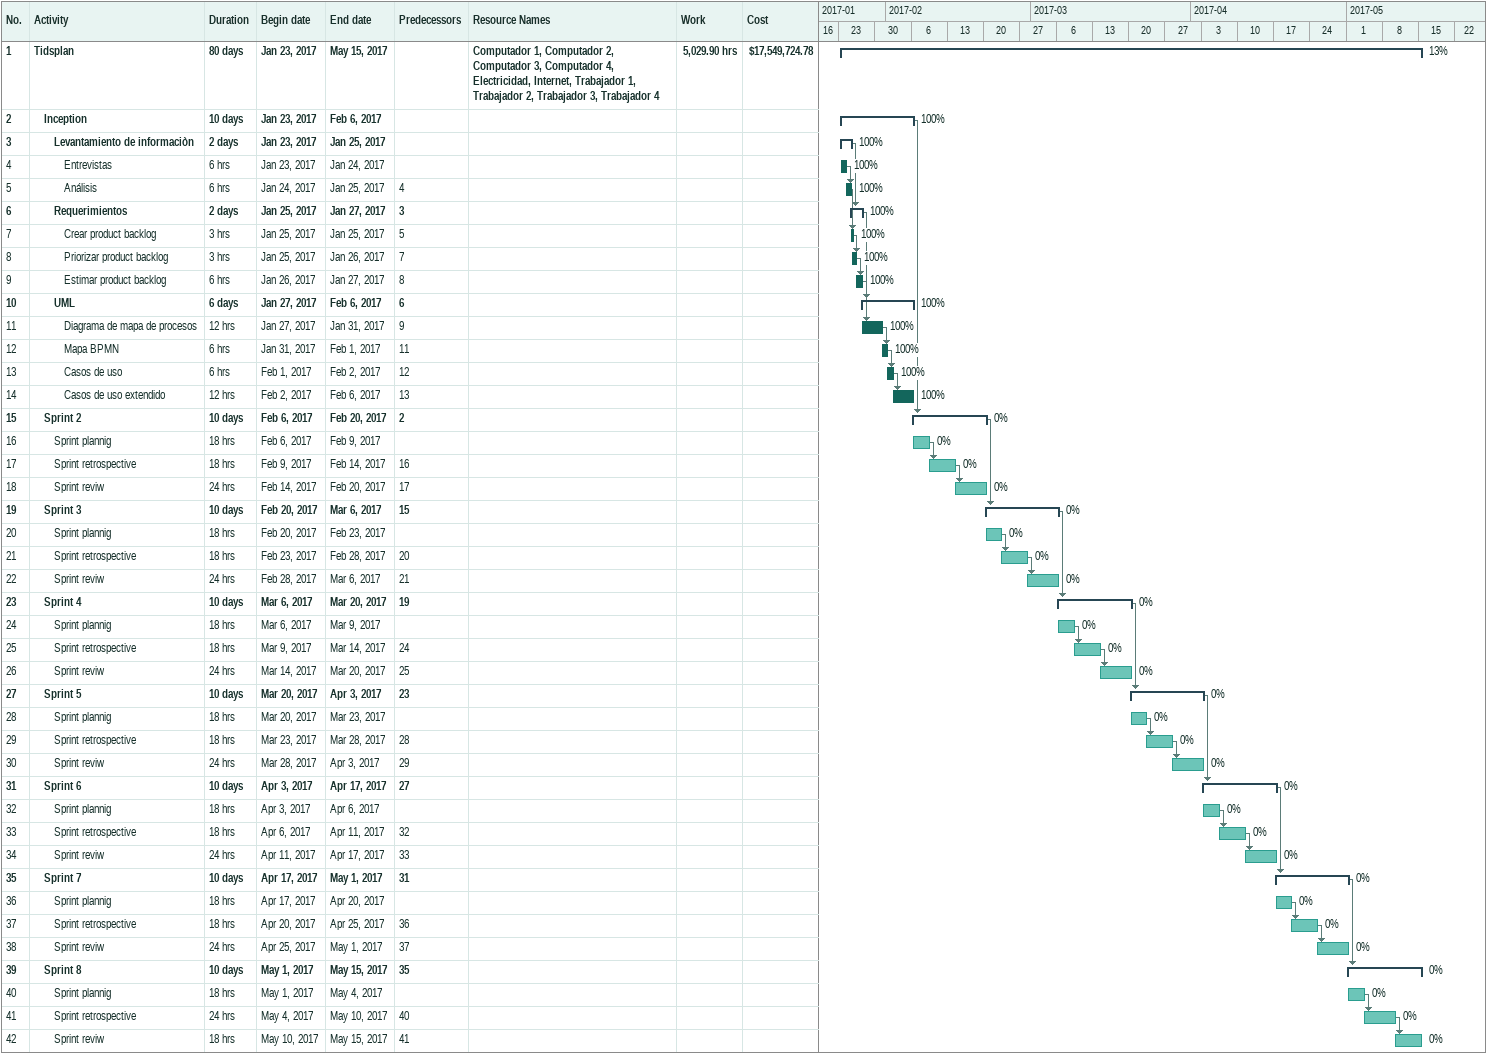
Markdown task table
| ID | Level | Task | Duration | Start | Finish | Predecessors | Resources | % complete | Work (h) | Cost ($) |
|---|---|---|---|---|---|---|---|---|---|---|
| 1 | 1 | **Tidsplan** | 80d | 2017-01-23 | 2017-05-15 |  | Computador 1, Computador 2, Computador 3, Computador 4, Electricidad, Internet, Trabajador 1, Trabajador 2, Trabajador 3, Trabajador 4 | 13 | 5029.90 | 17549724.78 |
| 2 | 2 | **Inception** | 10d | 2017-01-23 | 2017-02-06 |  |  | 100 |  |  |
| 3 | 3 | **Levantamiento de informaciòn** | 2d | 2017-01-23 | 2017-01-25 |  |  | 100 |  |  |
| 4 | 4 | Entrevistas | 6h | 2017-01-23 | 2017-01-24 |  |  | 100 |  |  |
| 5 | 4 | Análisis | 6h | 2017-01-24 | 2017-01-25 | 4 |  | 100 |  |  |
| 6 | 3 | **Requerimientos** | 2d | 2017-01-25 | 2017-01-27 | 3 |  | 100 |  |  |
| 7 | 4 | Crear product backlog | 3h | 2017-01-25 | 2017-01-25 | 5 |  | 100 |  |  |
| 8 | 4 | Priorizar product backlog | 3h | 2017-01-25 | 2017-01-26 | 7 |  | 100 |  |  |
| 9 | 4 | Estimar product backlog | 6h | 2017-01-26 | 2017-01-27 | 8 |  | 100 |  |  |
| 10 | 3 | **UML** | 6d | 2017-01-27 | 2017-02-06 | 6 |  | 100 |  |  |
| 11 | 4 | Diagrama de mapa de procesos | 12h | 2017-01-27 | 2017-01-31 | 9 |  | 100 |  |  |
| 12 | 4 | Mapa BPMN | 6h | 2017-01-31 | 2017-02-01 | 11 |  | 100 |  |  |
| 13 | 4 | Casos de uso | 6h | 2017-02-01 | 2017-02-02 | 12 |  | 100 |  |  |
| 14 | 4 | Casos de uso extendido | 12h | 2017-02-02 | 2017-02-06 | 13 |  | 100 |  |  |
| 15 | 2 | **Sprint 2** | 10d | 2017-02-06 | 2017-02-20 | 2 |  | 0 |  |  |
| 16 | 3 | Sprint plannig | 18h | 2017-02-06 | 2017-02-09 |  |  | 0 |  |  |
| 17 | 3 | Sprint retrospective | 18h | 2017-02-09 | 2017-02-14 | 16 |  | 0 |  |  |
| 18 | 3 | Sprint reviw | 24h | 2017-02-14 | 2017-02-20 | 17 |  | 0 |  |  |
| 19 | 2 | **Sprint 3** | 10d | 2017-02-20 | 2017-03-06 | 15 |  | 0 |  |  |
| 20 | 3 | Sprint plannig | 18h | 2017-02-20 | 2017-02-23 |  |  | 0 |  |  |
| 21 | 3 | Sprint retrospective | 18h | 2017-02-23 | 2017-02-28 | 20 |  | 0 |  |  |
| 22 | 3 | Sprint reviw | 24h | 2017-02-28 | 2017-03-06 | 21 |  | 0 |  |  |
| 23 | 2 | **Sprint 4** | 10d | 2017-03-06 | 2017-03-20 | 19 |  | 0 |  |  |
| 24 | 3 | Sprint plannig | 18h | 2017-03-06 | 2017-03-09 |  |  | 0 |  |  |
| 25 | 3 | Sprint retrospective | 18h | 2017-03-09 | 2017-03-14 | 24 |  | 0 |  |  |
| 26 | 3 | Sprint reviw | 24h | 2017-03-14 | 2017-03-20 | 25 |  | 0 |  |  |
| 27 | 2 | **Sprint 5** | 10d | 2017-03-20 | 2017-04-03 | 23 |  | 0 |  |  |
| 28 | 3 | Sprint plannig | 18h | 2017-03-20 | 2017-03-23 |  |  | 0 |  |  |
| 29 | 3 | Sprint retrospective | 18h | 2017-03-23 | 2017-03-28 | 28 |  | 0 |  |  |
| 30 | 3 | Sprint reviw | 24h | 2017-03-28 | 2017-04-03 | 29 |  | 0 |  |  |
| 31 | 2 | **Sprint 6** | 10d | 2017-04-03 | 2017-04-17 | 27 |  | 0 |  |  |
| 32 | 3 | Sprint plannig | 18h | 2017-04-03 | 2017-04-06 |  |  | 0 |  |  |
| 33 | 3 | Sprint retrospective | 18h | 2017-04-06 | 2017-04-11 | 32 |  | 0 |  |  |
| 34 | 3 | Sprint reviw | 24h | 2017-04-11 | 2017-04-17 | 33 |  | 0 |  |  |
| 35 | 2 | **Sprint 7** | 10d | 2017-04-17 | 2017-05-01 | 31 |  | 0 |  |  |
| 36 | 3 | Sprint plannig | 18h | 2017-04-17 | 2017-04-20 |  |  | 0 |  |  |
| 37 | 3 | Sprint retrospective | 18h | 2017-04-20 | 2017-04-25 | 36 |  | 0 |  |  |
| 38 | 3 | Sprint reviw | 24h | 2017-04-25 | 2017-05-01 | 37 |  | 0 |  |  |
| 39 | 2 | **Sprint 8** | 10d | 2017-05-01 | 2017-05-15 | 35 |  | 0 |  |  |
| 40 | 3 | Sprint plannig | 18h | 2017-05-01 | 2017-05-04 |  |  | 0 |  |  |
| 41 | 3 | Sprint retrospective | 24h | 2017-05-04 | 2017-05-10 | 40 |  | 0 |  |  |
| 42 | 3 | Sprint reviw | 18h | 2017-05-10 | 2017-05-15 | 41 |  | 0 |  |  |
